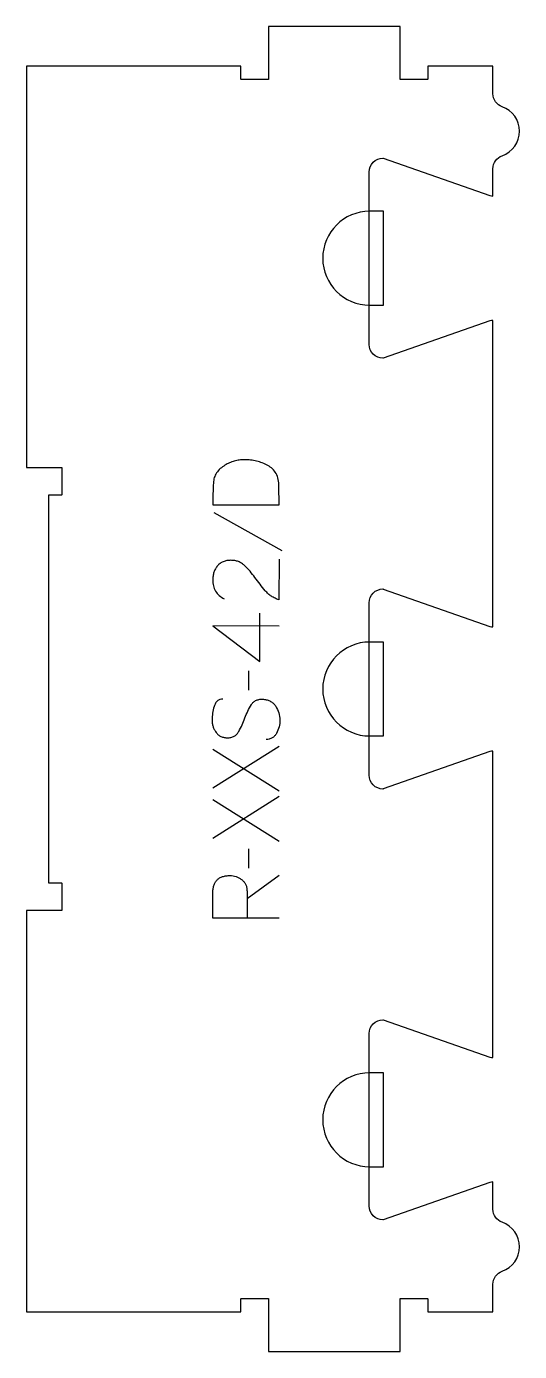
# Model space of a CAD drawing. Extents: x 0 to 223, y 0 to 600.
import ezdxf

# ---------------------------------------------------------------- set-up
doc = ezdxf.new("R2010")
doc.units = 0
for name, color, linetype in [('1_ANYTOOL_1MMDEEP_LABELS_S', 2, 'CONTINUOUS'), ('4_ANYTOOL_CUTTHROUGH_OUTSI', 5, 'CONTINUOUS'), ('5_ANYTOOL_HALF_MILL_9MM_IN', 3, 'CONTINUOUS')]:
    doc.layers.add(name, color=color, linetype=linetype)

msp = doc.modelspace()

# ---------------------------------------------------------------- linework, layer by layer
at = {"layer": '1_ANYTOOL_1MMDEEP_LABELS_S'}
for p, q in [((84.735969, 379.657156), (115.507397, 362.471442)), ((105.607397, 312.24287), (105.607397, 334.014299)), ((100.378826, 307.957156), (100.46454, 299.171442)), ((114.26454, 273.757156), (84.26454, 254.814299)), ((84.26454, 272.514299), (114.26454, 253.614299)), ((114.26454, 251.04287), (84.26454, 232.100013)), ((84.26454, 249.800013), (114.26454, 230.900013)), ((100.378826, 227.471442), (100.46454, 218.685727)), ((99.821683, 205.014299), (114.307397, 215.471442))]:
    msp.add_line(p, q, dxfattribs=at)
msp.add_lwpolyline([(84.26454, 383.085727), (114.26454, 383.085727), (114.178826, 391.614299, 0.046402), (113.87065, 394.520673, 0.07465), (112.882397, 397.250013, 0.077785), (111.293374, 399.332998, 0.06915), (109.16454, 400.871442, 0.029998), (106.669224, 402.008968, 0.031416), (104.053826, 402.832156, 0.031395), (101.336503, 403.3248, 0.029153), (98.578826, 403.485727, 0.03275), (96.253403, 403.333247, 0.035889), (93.971683, 402.864299, 0.03592), (91.796315, 402.07944, 0.033706), (89.750254, 401.000013, 0.042675), (87.660502, 399.44153, 0.065683), (85.962754, 397.48037, 0.068103), (84.958846, 395.382644, 0.065471), (84.543111, 393.09287, 0.005437), (84.353057, 388.090749, 0.00471)], format="xyb", close=True, dxfattribs=at)
for points in [[(114.221683, 358.44287), (114.178826, 340.14287, -0.034491), (112.431494, 340.805648, -0.037732), (110.798469, 341.712513, -0.037744), (109.323832, 342.851807, -0.03482), (108.028826, 344.19287, -0.00859), (105.630243, 347.152095, -0.008791), (103.335969, 350.19287, 0.020588), (101.102526, 353.012159, 0.025206), (98.621683, 355.614299, 0.046908), (97.320441, 356.634894, 0.051091), (95.846683, 357.382156, 0.050722), (94.198508, 357.830889, 0.041139), (92.493111, 357.971442, 0.039396), (90.685526, 357.828797, 0.058519), (88.946683, 357.339299, 0.060358), (87.539567, 356.548741, 0.061397), (86.36454, 355.44287, 0.048006), (85.44258, 354.086913, 0.045901), (84.78954, 352.582156, 0.045216), (84.38698, 350.842095, 0.034258), (84.26454, 349.057156, 0.055622), (84.558527, 346.422585, 0.079896), (85.53954, 343.978584, 0.080617), (87.20524, 342.009197, 0.060287), (89.36454, 340.571442)], [(88.850254, 295.14287, 0.071867), (87.513648, 294.949757, 0.100684), (86.332397, 294.323227, 0.047558), (85.855947, 293.848674, 0.038563), (85.467219, 293.298674, 0.037928), (85.11975, 292.601486, 0.026634), (84.86454, 291.864299, 0.028461), (84.178557, 288.840965, 0.041577), (83.921683, 285.757156, 0.036938), (84.032822, 284.254796, 0.041531), (84.37704, 282.789299, 0.041583), (84.954248, 281.411922, 0.038125), (85.743111, 280.14287, 0.057611), (86.735016, 279.072718, 0.065808), (87.955611, 278.278584, 0.06469), (89.415166, 277.801088, 0.046778), (90.950254, 277.657156, 0.052235), (92.500096, 277.819512, 0.075448), (93.950254, 278.364299, 0.076671), (95.123307, 279.280391, 0.061023), (96.007397, 280.485727, 0.021951), (97.534743, 283.514581, 0.018213), (98.81454, 286.657156, -0.02405), (100.120002, 289.75864, -0.02981), (101.750254, 292.700013, -0.068439), (102.716185, 293.841315, -0.079282), (103.968111, 294.650013, -0.076308), (105.546793, 295.075013, -0.047772), (107.193111, 295.100013, -0.046243), (108.874071, 294.806778, -0.06359), (110.444897, 294.157156, -0.064671), (111.729086, 293.184332, -0.057073), (112.743111, 291.928584, -0.067522), (114.106022, 288.960276, -0.070793), (114.607397, 285.735727, -0.064027), (114.244882, 282.596712, -0.070447), (113.06454, 279.671442, -0.054374), (112.214907, 278.513024, -0.074742), (111.103826, 277.614299, -0.075199), (109.797447, 277.091292, -0.057737), (108.393111, 276.928584)], [(114.26454, 196.014299), (84.26454, 196.014299), (84.26454, 207.371442, -0.030274), (84.371556, 209.137255, -0.049), (84.754719, 210.858942, -0.050774), (85.347175, 212.191464, -0.06445), (86.225254, 213.350013, -0.0646), (87.361285, 214.239924, -0.052254), (88.676147, 214.844656, -0.050381), (90.368696, 215.233791, -0.031337), (92.107397, 215.34287, -0.040022), (93.481454, 215.232709, -0.042626), (94.818111, 214.898227, -0.04247), (96.107831, 214.329543, -0.036572), (97.293111, 213.564299, -0.051097), (98.307067, 212.622521, -0.061981), (99.082397, 211.48037, -0.061813), (99.558897, 210.171368, -0.049309), (99.735969, 208.785727, -0.003273), (99.77366, 207.918077, -0.003121), (99.800254, 207.050013, -0.003882), (99.817174, 206.032232, -0.002215), (99.821683, 205.014299), (99.821683, 196.057156)]]:
    msp.add_lwpolyline(points, format="xyb", dxfattribs=at)
msp.add_lwpolyline([(114.26454, 328.228584), (84.221683, 328.271442), (105.607397, 312.24287)], dxfattribs=at)
at = {"layer": '4_ANYTOOL_CUTTHROUGH_OUTSI'}
msp.add_lwpolyline([(211.003976, 30.404437, -0.317837), (215.170643, 36.296994, 0.317837), (223.003976, 47.375, 0.317837), (215.170643, 58.453006, -0.317837), (211.003976, 64.345563), (211.003976, 76.744563, 0.061784), (209.609106, 76.509569), (161.336564, 59.614035, -0.084368), (161.253976, 59.6, -0.414214), (155.003976, 65.85), (155.003976, 143.85, -0.414214), (161.253976, 150.1, -0.084368), (161.336564, 150.085965), (209.620171, 133.186852, 0.061178), (211.003976, 132.955437), (211.003976, 271.644563, 0.061784), (209.609106, 271.409569), (161.336564, 254.514035, -0.084368), (161.253976, 254.5, -0.414214), (155.003976, 260.75), (155.003976, 338.75, -0.414214), (161.253976, 345, -0.084368), (161.336564, 344.985965), (209.620171, 328.086852, 0.061178), (211.003976, 327.855437), (211.003976, 466.544563, 0.061784), (209.609106, 466.309569), (161.336564, 449.414035, -0.084368), (161.253976, 449.4, -0.414214), (155.003976, 455.65), (155.003976, 533.65, -0.414214), (161.253976, 539.9, -0.084368), (161.336564, 539.885965), (209.620171, 522.986852, 0.061178), (211.003976, 522.755437), (211.003976, 535.154437, -0.317837), (215.170643, 541.046994, 0.317837), (223.003976, 552.125, 0.317837), (215.170643, 563.203006, -0.317837), (211.003976, 569.095563), (211.003976, 581.5), (181.503976, 581.5), (181.503976, 575.75, -0.414214), (181.253976, 575.5), (169.253976, 575.5, -0.414214), (169.003976, 575.75), (169.003976, 599.5), (109.503976, 599.5), (109.503976, 575.75, -0.414214), (109.253976, 575.5), (97.253976, 575.5, -0.414214), (97.003976, 575.75), (97.003976, 581.499998), (0, 581.499224), (0.000035, 399.99992), (15.749577, 399.99992, -0.414214), (15.999577, 399.74992), (15.999577, 387.74992, -0.414214), (15.749577, 387.49992), (9.999577, 387.49992), (9.999577, 211.99992), (15.749577, 211.99992, -0.414214), (15.999577, 211.74992), (15.999577, 199.74992, -0.414214), (15.749577, 199.49992), (0.000035, 199.49992), (0.000084, 18.000794), (97.003976, 18.000002), (97.003976, 23.75, -0.414214), (97.253976, 24), (109.253976, 24, -0.414214), (109.503976, 23.75), (109.503976, 0), (169.003976, 0), (169.003976, 23.75, -0.414214), (169.253976, 24), (181.253976, 24, -0.414214), (181.503976, 23.75), (181.503976, 18), (211.003976, 18)], format="xyb", close=True, dxfattribs=at)
at = {"layer": '5_ANYTOOL_HALF_MILL_9MM_IN'}
for points in [[(155.253976, 515.899998, 1), (155.253976, 473.399998), (161.503976, 473.399998), (161.503976, 515.899998)], [(155.253976, 321, 1), (155.253976, 278.5), (161.503976, 278.5), (161.503976, 321)], [(155.253976, 126.100002, 1), (155.253976, 83.600002), (161.503976, 83.600002), (161.503976, 126.100002)]]:
    msp.add_lwpolyline(points, format="xyb", close=True, dxfattribs=at)

doc.saveas('drawing.dxf')
